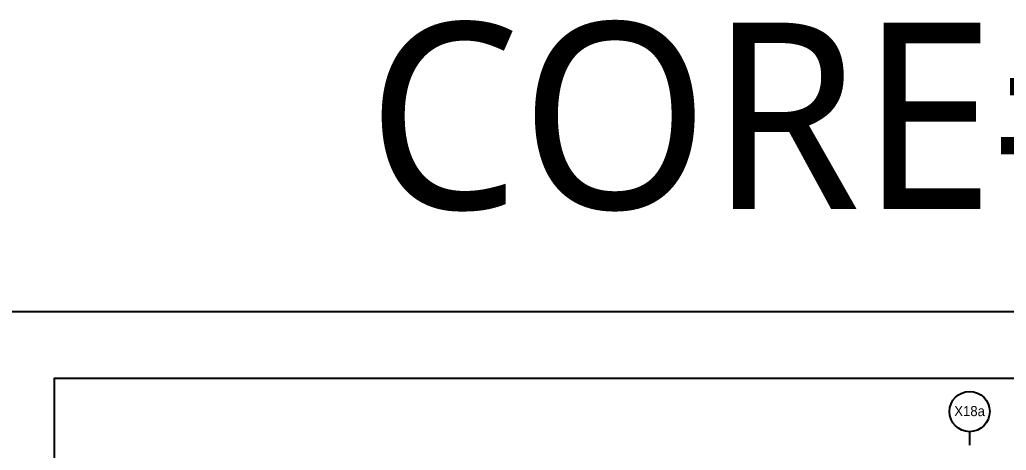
# Model space of a CAD drawing. Header units: millimetres. Extents: x 11948722 to 13111668, y -10771712 to -10232988.
# Drawn here: x 12449989 to 12476496, y -10527887 to -10516336 of the extents above; entities that cross this region are included whole.
import ezdxf
from ezdxf.enums import TextEntityAlignment as Align

# ---------------------------------------------------------------- set-up
doc = ezdxf.new("R2010")
doc.units = ezdxf.units.MM
doc.header["$LTSCALE"] = 150
doc.header["$MEASUREMENT"] = 0
doc.layers.get('Defpoints').update_dxf_attribs({"color": 117, "linetype": 'CONTINUOUS'})
doc.layers.add('Xref-계단단면도$0$SYM-2', color=7, linetype='CONTINUOUS')
doc.styles.add('Xref-계단단면도$0$돋움', font='')
doc.styles.add('나눔고딕 Se', font='NanumGothic.ttf')
doc.styles.get('Xref-계단단면도$0$돋움').set_extended_font_data('Dotum')

msp = doc.modelspace()

# ---------------------------------------------------------------- linework, layer by layer
at = {"layer": 'Defpoints', "ltscale": 1200}
for points in [[(12449062.7, -10524159.4), (12493612.7, -10524159.4), (12493612.7, -10587159.4), (12449062.7, -10587159.4)], [(12450915.7, -10580484.4), (12491865.7, -10580484.4), (12491865.7, -10525959.4), (12450915.7, -10525959.4)]]:
    msp.add_lwpolyline(points, close=True, dxfattribs=at)
at = {"layer": 'Xref-계단단면도$0$SYM-2'}
msp.add_line((12475510.5, -10527388.2), (12475510.5, -10527748.2), dxfattribs=at)
msp.add_circle((12475510.5, -10526848.2), 540, dxfattribs=at)

# ---------------------------------------------------------------- texts
at = {"layer": 'Defpoints', "style": '나눔고딕 Se'}
msp.add_text('CORE#4', height=5000, dxfattribs=at).set_placement((12471721, -10521412.7), align=Align.CENTER)
at = {"layer": 'Xref-계단단면도$0$SYM-2', "color": 3, "style": 'Xref-계단단면도$0$돋움'}
msp.add_text('X18a', height=270, dxfattribs=at).set_placement((12475510.4, -10526835.7), align=Align.MIDDLE_CENTER)

doc.saveas('drawing.dxf')
